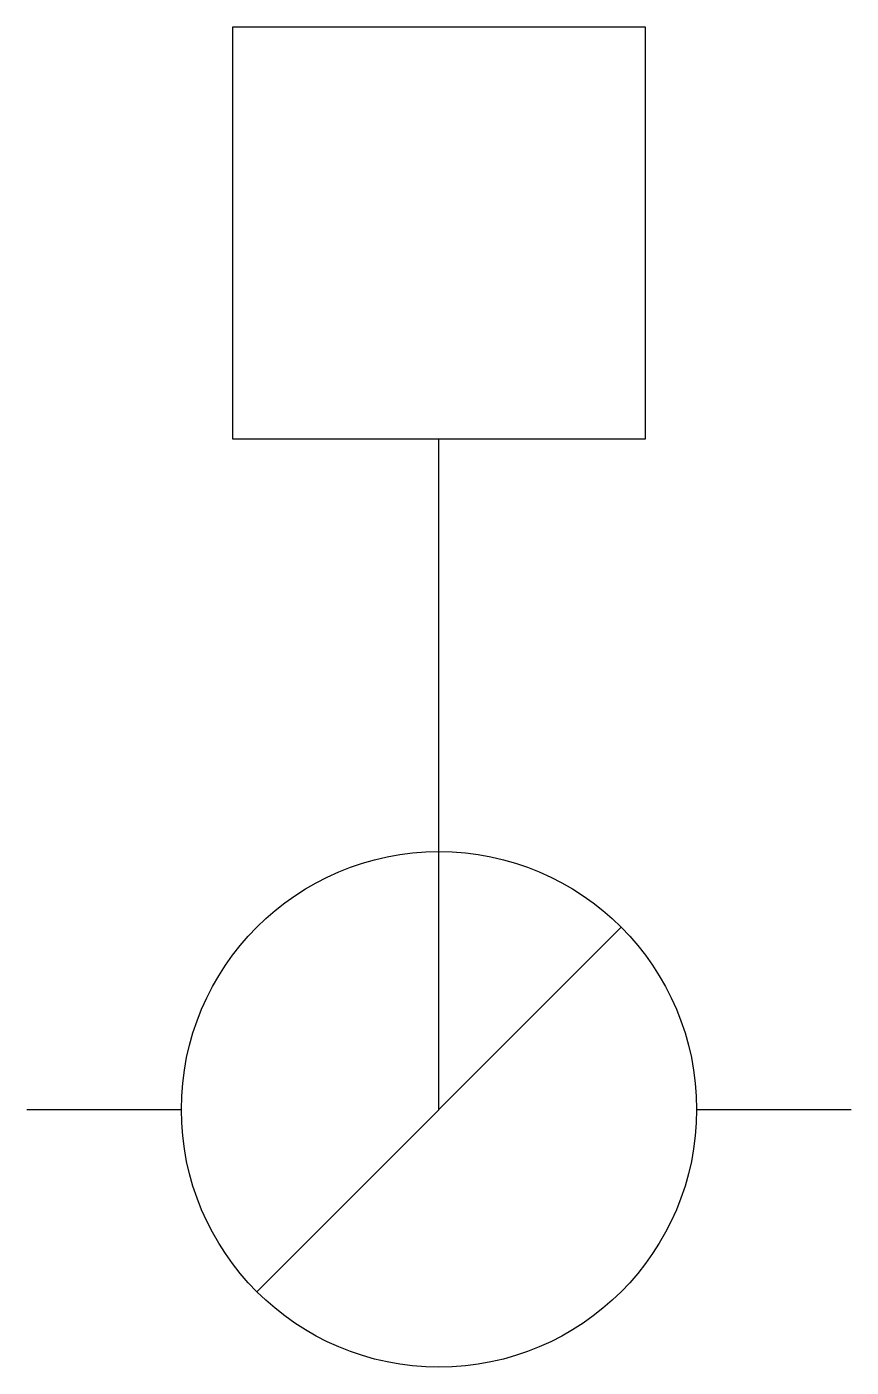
# Model space of a CAD drawing. Header units: millimetres. Extents: x -2 to 2, y -5.5 to 1.
import ezdxf

# ---------------------------------------------------------------- set-up
doc = ezdxf.new("R2010")
doc.units = ezdxf.units.MM
doc.layers.add('jidou1', color=3, linetype='Continuous')
doc.layers.add('KEISO', color=7, linetype='Continuous')

# ---------------------------------------------------------------- blocks, each defined once
blk = doc.blocks.new('dhcmd2')
at = {"layer": 'KEISO', "color": 3}
for p, q in [((0, -4.25), (0, -1)), ((-0.8839, -5.1339), (0.8839, -3.3661)), ((-2, -4.25), (-1.25, -4.25)), ((1.25, -4.25), (2, -4.25))]:
    blk.add_line(p, q, dxfattribs=at)
blk.add_lwpolyline([(-1, -1), (-1, 1), (1, 1), (1, -1), (-1, -1)], dxfattribs=at)
blk.add_circle((0, -4.25), 1.25, dxfattribs=at)

msp = doc.modelspace()

# ---------------------------------------------------------------- block references
at = {"layer": 'jidou1', "color": 3, "linetype": 'Continuous'}
msp.add_blockref('dhcmd2', (0, 0), dxfattribs=at)

doc.saveas('drawing.dxf')
